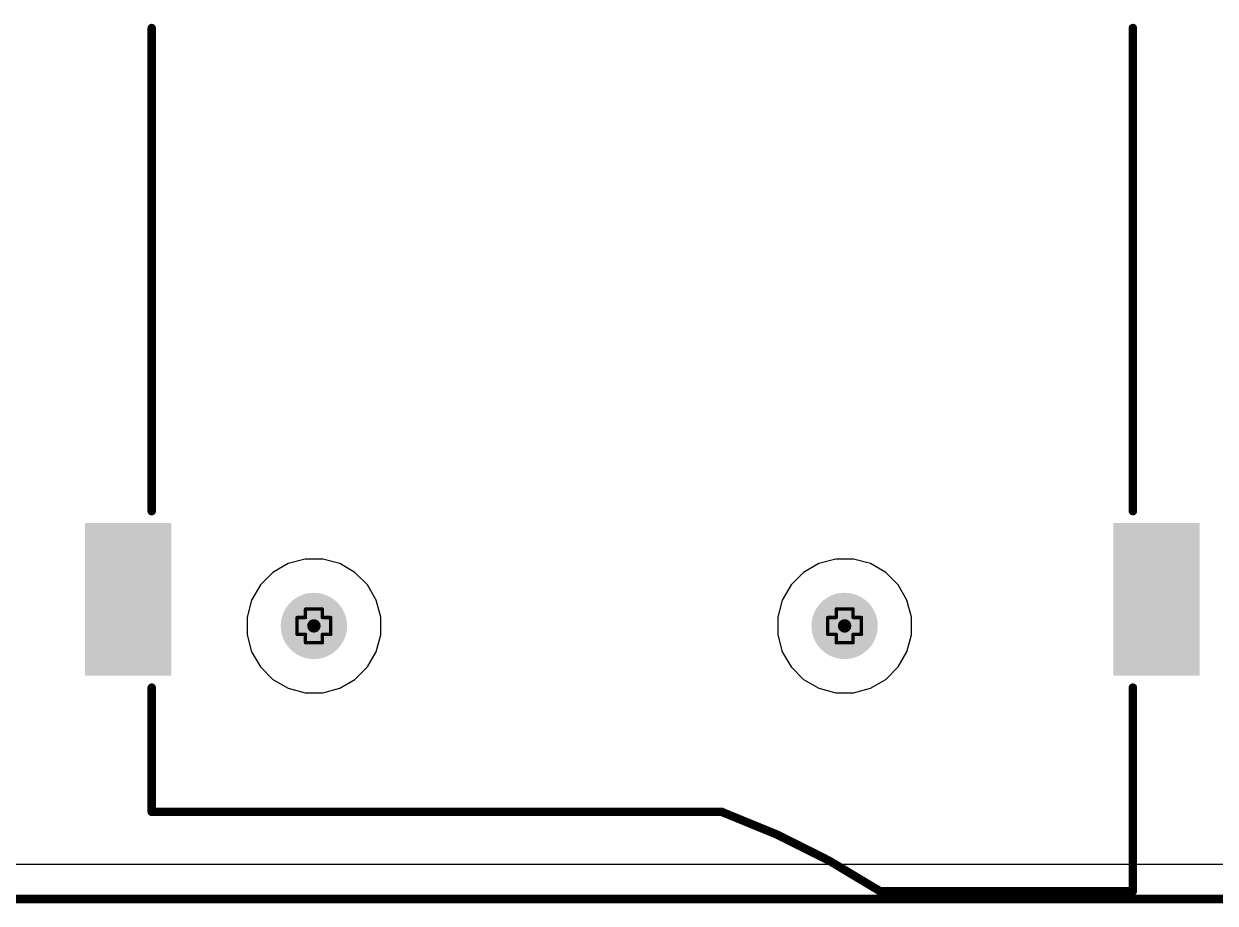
# Model space of a CAD drawing. Header units: inches. Extents: x -36 to 438, y -63 to 73.
# Drawn here: x 29.45 to 47.41, y -0.06 to 13.2 of the extents above; entities that cross this region are included whole.
import ezdxf

# ---------------------------------------------------------------- set-up
doc = ezdxf.new("R2010")
doc.units = ezdxf.units.IN
for name, color, linetype in [('Board Outline', 216, 'Continuous'), ('Bottom Layer', 5, 'Continuous'), ('Bottom Solder', 6, 'Continuous'), ('Drill Drawing', 1, 'Continuous'), ('Ground', 16, 'Continuous'), ('Pad Holes', 156, 'Continuous'), ('Power 3V3', 76, 'Continuous'), ('Top Layer', 1, 'Continuous'), ('Top Overlay', 2, 'Continuous'), ('Top Paste', 8, 'Continuous'), ('Top Solder', 216, 'Continuous')]:
    doc.layers.add(name, color=color, linetype=linetype)

msp = doc.modelspace()

# ---------------------------------------------------------------- hatches: boundary and pattern name
at = {"layer": 'Bottom Solder'}
h = msp.add_hatch(color=6, dxfattribs=at)
edge = h.paths.add_edge_path()
edge.add_arc((33.821, 4.119), 0.102, 0, 360)
h = msp.add_hatch(color=6, dxfattribs=at)
edge = h.paths.add_edge_path()
edge.add_arc((41.821, 4.119), 0.102, 0, 360)
at = {"layer": 'Pad Holes'}
h = msp.add_hatch(color=7, dxfattribs=at)
edge = h.paths.add_edge_path()
edge.add_arc((33.821, 4.119), 0.5, 0, 360)
h = msp.add_hatch(color=7, dxfattribs=at)
edge = h.paths.add_edge_path()
edge.add_arc((41.821, 4.119), 0.5, 0, 360)
at = {"layer": 'Top Layer'}
for points in [[(30.421, 3.419), (30.421, 5.619), (31.621, 5.619), (31.621, 3.419)], [(45.921, 3.419), (45.921, 5.619), (47.121, 5.619), (47.121, 3.419)]]:
    msp.add_hatch(color=1, dxfattribs=at).paths.add_polyline_path(points)
at = {"layer": 'Top Paste'}
for points in [[(30.421, 3.419), (30.421, 5.619), (31.621, 5.619), (31.621, 3.419)], [(45.921, 3.419), (45.921, 5.619), (47.121, 5.619), (47.121, 3.419)]]:
    msp.add_hatch(color=8, dxfattribs=at).paths.add_polyline_path(points)
at = {"layer": 'Top Solder'}
for points in [[(30.37, 3.368), (30.37, 5.67), (31.672, 5.67), (31.672, 3.368)], [(45.87, 3.369), (45.87, 5.67), (47.172, 5.67), (47.172, 3.369)]]:
    msp.add_hatch(color=216, dxfattribs=at).paths.add_polyline_path(points)
h = msp.add_hatch(color=216, dxfattribs=at)
edge = h.paths.add_edge_path()
edge.add_arc((33.821, 4.119), 0.102, 0, 360)
h = msp.add_hatch(color=216, dxfattribs=at)
edge = h.paths.add_edge_path()
edge.add_arc((41.821, 4.119), 0.102, 0, 360)

# ---------------------------------------------------------------- linework, layer by layer
at = {"layer": 'Board Outline', "const_width": 0.127}
msp.add_lwpolyline([(0.471, 0), (53.216, 0)], dxfattribs=at)
at = {"layer": 'Bottom Layer'}
for p, q in [((33.432, 5.059), (33.202, 4.926)), ((33.689, 5.127), (33.432, 5.059)), ((33.954, 5.127), (33.689, 5.127)), ((34.21, 5.059), (33.954, 5.127)), ((34.44, 4.926), (34.21, 5.059)), ((41.432, 5.059), (41.202, 4.926)), ((41.689, 5.127), (41.432, 5.059)), ((41.954, 5.127), (41.689, 5.127)), ((42.21, 5.059), (41.954, 5.127)), ((42.44, 4.926), (42.21, 5.059)), ((33.202, 4.926), (33.015, 4.738)), ((34.628, 4.738), (34.44, 4.926)), ((41.202, 4.926), (41.015, 4.738)), ((42.628, 4.738), (42.44, 4.926)), ((33.015, 4.738), (32.882, 4.508)), ((34.761, 4.508), (34.628, 4.738)), ((41.015, 4.738), (40.882, 4.508)), ((42.761, 4.508), (42.628, 4.738)), ((32.882, 4.508), (32.813, 4.252)), ((34.829, 4.252), (34.761, 4.508)), ((40.882, 4.508), (40.813, 4.252)), ((42.829, 4.252), (42.761, 4.508)), ((32.813, 4.252), (32.813, 3.987)), ((34.829, 3.987), (34.829, 4.252)), ((40.813, 4.252), (40.813, 3.987)), ((42.829, 3.987), (42.829, 4.252)), ((32.813, 3.987), (32.882, 3.73)), ((34.761, 3.73), (34.829, 3.987)), ((40.813, 3.987), (40.882, 3.73)), ((42.761, 3.73), (42.829, 3.987)), ((32.882, 3.73), (33.015, 3.5)), ((34.628, 3.5), (34.761, 3.73)), ((40.882, 3.73), (41.015, 3.5)), ((42.628, 3.5), (42.761, 3.73)), ((33.015, 3.5), (33.202, 3.313)), ((34.44, 3.313), (34.628, 3.5)), ((41.015, 3.5), (41.202, 3.313)), ((42.44, 3.313), (42.628, 3.5)), ((33.202, 3.313), (33.432, 3.18)), ((34.21, 3.18), (34.44, 3.313)), ((41.202, 3.313), (41.432, 3.18)), ((42.21, 3.18), (42.44, 3.313)), ((33.432, 3.18), (33.689, 3.111)), ((33.689, 3.111), (33.954, 3.111)), ((33.954, 3.111), (34.21, 3.18)), ((41.432, 3.18), (41.689, 3.111)), ((41.689, 3.111), (41.954, 3.111)), ((41.954, 3.111), (42.21, 3.18)), ((52.698, 0.518), (28.817, 0.518))]:
    msp.add_line(p, q, dxfattribs=at)
at = {"layer": 'Drill Drawing', "const_width": 0.0508}
for points in [[(33.694, 4.246), (33.694, 4.373)], [(33.694, 4.373), (33.948, 4.373)], [(33.948, 4.246), (33.948, 4.373)], [(41.694, 4.246), (41.694, 4.373)], [(41.694, 4.373), (41.948, 4.373)], [(41.948, 4.246), (41.948, 4.373)], [(33.567, 3.992), (33.567, 4.246)], [(33.567, 4.246), (33.694, 4.246)], [(33.948, 4.246), (34.075, 4.246)], [(34.075, 3.992), (34.075, 4.246)], [(41.567, 3.992), (41.567, 4.246)], [(41.567, 4.246), (41.694, 4.246)], [(41.948, 4.246), (42.075, 4.246)], [(42.075, 3.992), (42.075, 4.246)], [(33.567, 3.992), (33.694, 3.992)], [(33.694, 3.865), (33.694, 3.992)], [(33.948, 3.992), (34.075, 3.992)], [(33.948, 3.865), (33.948, 3.992)], [(41.567, 3.992), (41.694, 3.992)], [(41.694, 3.865), (41.694, 3.992)], [(41.948, 3.992), (42.075, 3.992)], [(41.948, 3.865), (41.948, 3.992)], [(33.694, 3.865), (33.948, 3.865)], [(41.694, 3.865), (41.948, 3.865)]]:
    msp.add_lwpolyline(points, dxfattribs=at)
at = {"layer": 'Drill Drawing', "const_width": 0.0254}
for points in [[(33.682, 4.373, 1), (33.707, 4.373, 1)], [(33.682, 4.373, 1), (33.707, 4.373, 1)], [(33.936, 4.373, 1), (33.961, 4.373, 1)], [(33.936, 4.373, 1), (33.961, 4.373, 1)], [(41.682, 4.373, 1), (41.707, 4.373, 1)], [(41.682, 4.373, 1), (41.707, 4.373, 1)], [(41.936, 4.373, 1), (41.961, 4.373, 1)], [(41.936, 4.373, 1), (41.961, 4.373, 1)], [(33.555, 4.246, 1), (33.58, 4.246, 1)], [(33.555, 4.246, 1), (33.58, 4.246, 1)], [(33.682, 4.246, 1), (33.707, 4.246, 1)], [(33.682, 4.246, 1), (33.707, 4.246, 1)], [(33.936, 4.246, 1), (33.961, 4.246, 1)], [(33.936, 4.246, 1), (33.961, 4.246, 1)], [(34.063, 4.246, 1), (34.088, 4.246, 1)], [(34.063, 4.246, 1), (34.088, 4.246, 1)], [(41.555, 4.246, 1), (41.58, 4.246, 1)], [(41.555, 4.246, 1), (41.58, 4.246, 1)], [(41.682, 4.246, 1), (41.707, 4.246, 1)], [(41.682, 4.246, 1), (41.707, 4.246, 1)], [(41.936, 4.246, 1), (41.961, 4.246, 1)], [(41.936, 4.246, 1), (41.961, 4.246, 1)], [(42.063, 4.246, 1), (42.088, 4.246, 1)], [(42.063, 4.246, 1), (42.088, 4.246, 1)], [(33.555, 3.992, 1), (33.58, 3.992, 1)], [(33.555, 3.992, 1), (33.58, 3.992, 1)], [(33.682, 3.992, 1), (33.707, 3.992, 1)], [(33.682, 3.992, 1), (33.707, 3.992, 1)], [(33.936, 3.992, 1), (33.961, 3.992, 1)], [(33.936, 3.992, 1), (33.961, 3.992, 1)], [(34.063, 3.992, 1), (34.088, 3.992, 1)], [(34.063, 3.992, 1), (34.088, 3.992, 1)], [(41.555, 3.992, 1), (41.58, 3.992, 1)], [(41.555, 3.992, 1), (41.58, 3.992, 1)], [(41.682, 3.992, 1), (41.707, 3.992, 1)], [(41.682, 3.992, 1), (41.707, 3.992, 1)], [(41.936, 3.992, 1), (41.961, 3.992, 1)], [(41.936, 3.992, 1), (41.961, 3.992, 1)], [(42.063, 3.992, 1), (42.088, 3.992, 1)], [(42.063, 3.992, 1), (42.088, 3.992, 1)], [(33.682, 3.865, 1), (33.707, 3.865, 1)], [(33.682, 3.865, 1), (33.707, 3.865, 1)], [(33.936, 3.865, 1), (33.961, 3.865, 1)], [(33.936, 3.865, 1), (33.961, 3.865, 1)], [(41.682, 3.865, 1), (41.707, 3.865, 1)], [(41.682, 3.865, 1), (41.707, 3.865, 1)], [(41.936, 3.865, 1), (41.961, 3.865, 1)], [(41.936, 3.865, 1), (41.961, 3.865, 1)]]:
    msp.add_lwpolyline(points, format="xyb", close=True, dxfattribs=at)
at = {"layer": 'Ground'}
for p, q in [((33.432, 5.059), (33.202, 4.926)), ((33.689, 5.127), (33.432, 5.059)), ((33.954, 5.127), (33.689, 5.127)), ((34.21, 5.059), (33.954, 5.127)), ((34.44, 4.926), (34.21, 5.059)), ((41.432, 5.059), (41.202, 4.926)), ((41.689, 5.127), (41.432, 5.059)), ((41.954, 5.127), (41.689, 5.127)), ((42.21, 5.059), (41.954, 5.127)), ((42.44, 4.926), (42.21, 5.059)), ((33.202, 4.926), (33.015, 4.738)), ((34.628, 4.738), (34.44, 4.926)), ((41.202, 4.926), (41.015, 4.738)), ((42.628, 4.738), (42.44, 4.926)), ((33.015, 4.738), (32.882, 4.508)), ((34.761, 4.508), (34.628, 4.738)), ((41.015, 4.738), (40.882, 4.508)), ((42.761, 4.508), (42.628, 4.738)), ((32.882, 4.508), (32.813, 4.252)), ((34.829, 4.252), (34.761, 4.508)), ((40.882, 4.508), (40.813, 4.252)), ((42.829, 4.252), (42.761, 4.508)), ((32.813, 4.252), (32.813, 3.987)), ((34.829, 3.987), (34.829, 4.252)), ((40.813, 4.252), (40.813, 3.987)), ((42.829, 3.987), (42.829, 4.252)), ((32.813, 3.987), (32.882, 3.73)), ((34.761, 3.73), (34.829, 3.987)), ((40.813, 3.987), (40.882, 3.73)), ((42.761, 3.73), (42.829, 3.987)), ((32.882, 3.73), (33.015, 3.5)), ((34.628, 3.5), (34.761, 3.73)), ((40.882, 3.73), (41.015, 3.5)), ((42.628, 3.5), (42.761, 3.73)), ((33.015, 3.5), (33.202, 3.313)), ((34.44, 3.313), (34.628, 3.5)), ((41.015, 3.5), (41.202, 3.313)), ((42.44, 3.313), (42.628, 3.5)), ((33.202, 3.313), (33.432, 3.18)), ((34.21, 3.18), (34.44, 3.313)), ((41.202, 3.313), (41.432, 3.18)), ((42.21, 3.18), (42.44, 3.313)), ((33.432, 3.18), (33.689, 3.111)), ((33.689, 3.111), (33.954, 3.111)), ((33.954, 3.111), (34.21, 3.18)), ((41.432, 3.18), (41.689, 3.111)), ((41.689, 3.111), (41.954, 3.111)), ((41.954, 3.111), (42.21, 3.18)), ((52.698, 0.518), (28.817, 0.518))]:
    msp.add_line(p, q, dxfattribs=at)
at = {"layer": 'Power 3V3'}
for p, q in [((33.432, 5.059), (33.202, 4.926)), ((33.689, 5.127), (33.432, 5.059)), ((33.954, 5.127), (33.689, 5.127)), ((34.21, 5.059), (33.954, 5.127)), ((34.44, 4.926), (34.21, 5.059)), ((41.432, 5.059), (41.202, 4.926)), ((41.689, 5.127), (41.432, 5.059)), ((41.954, 5.127), (41.689, 5.127)), ((42.21, 5.059), (41.954, 5.127)), ((42.44, 4.926), (42.21, 5.059)), ((33.202, 4.926), (33.015, 4.738)), ((34.628, 4.738), (34.44, 4.926)), ((41.202, 4.926), (41.015, 4.738)), ((42.628, 4.738), (42.44, 4.926)), ((33.015, 4.738), (32.882, 4.508)), ((34.761, 4.508), (34.628, 4.738)), ((41.015, 4.738), (40.882, 4.508)), ((42.761, 4.508), (42.628, 4.738)), ((32.882, 4.508), (32.813, 4.252)), ((34.829, 4.252), (34.761, 4.508)), ((40.882, 4.508), (40.813, 4.252)), ((42.829, 4.252), (42.761, 4.508)), ((32.813, 4.252), (32.813, 3.987)), ((34.829, 3.987), (34.829, 4.252)), ((40.813, 4.252), (40.813, 3.987)), ((42.829, 3.987), (42.829, 4.252)), ((32.813, 3.987), (32.882, 3.73)), ((34.761, 3.73), (34.829, 3.987)), ((40.813, 3.987), (40.882, 3.73)), ((42.761, 3.73), (42.829, 3.987)), ((32.882, 3.73), (33.015, 3.5)), ((34.628, 3.5), (34.761, 3.73)), ((40.882, 3.73), (41.015, 3.5)), ((42.628, 3.5), (42.761, 3.73)), ((33.015, 3.5), (33.202, 3.313)), ((34.44, 3.313), (34.628, 3.5)), ((41.015, 3.5), (41.202, 3.313)), ((42.44, 3.313), (42.628, 3.5)), ((33.202, 3.313), (33.432, 3.18)), ((34.21, 3.18), (34.44, 3.313)), ((41.202, 3.313), (41.432, 3.18)), ((42.21, 3.18), (42.44, 3.313)), ((33.432, 3.18), (33.689, 3.111)), ((33.689, 3.111), (33.954, 3.111)), ((33.954, 3.111), (34.21, 3.18)), ((41.432, 3.18), (41.689, 3.111)), ((41.689, 3.111), (41.954, 3.111)), ((41.954, 3.111), (42.21, 3.18)), ((52.698, 0.518), (26.075, 0.518))]:
    msp.add_line(p, q, dxfattribs=at)
at = {"layer": 'Top Layer'}
for p, q in [((33.432, 5.059), (33.202, 4.926)), ((33.689, 5.127), (33.432, 5.059)), ((33.954, 5.127), (33.689, 5.127)), ((34.21, 5.059), (33.954, 5.127)), ((34.44, 4.926), (34.21, 5.059)), ((41.432, 5.059), (41.202, 4.926)), ((41.689, 5.127), (41.432, 5.059)), ((41.954, 5.127), (41.689, 5.127)), ((42.21, 5.059), (41.954, 5.127)), ((42.44, 4.926), (42.21, 5.059)), ((33.202, 4.926), (33.015, 4.738)), ((34.628, 4.738), (34.44, 4.926)), ((41.202, 4.926), (41.015, 4.738)), ((42.628, 4.738), (42.44, 4.926)), ((33.015, 4.738), (32.882, 4.508)), ((34.761, 4.508), (34.628, 4.738)), ((41.015, 4.738), (40.882, 4.508)), ((42.761, 4.508), (42.628, 4.738)), ((32.882, 4.508), (32.813, 4.252)), ((34.829, 4.252), (34.761, 4.508)), ((40.882, 4.508), (40.813, 4.252)), ((42.829, 4.252), (42.761, 4.508)), ((32.813, 4.252), (32.813, 3.987)), ((34.829, 3.987), (34.829, 4.252)), ((40.813, 4.252), (40.813, 3.987)), ((42.829, 3.987), (42.829, 4.252)), ((32.813, 3.987), (32.882, 3.73)), ((34.761, 3.73), (34.829, 3.987)), ((40.813, 3.987), (40.882, 3.73)), ((42.761, 3.73), (42.829, 3.987)), ((32.882, 3.73), (33.015, 3.5)), ((34.628, 3.5), (34.761, 3.73)), ((40.882, 3.73), (41.015, 3.5)), ((42.628, 3.5), (42.761, 3.73)), ((33.015, 3.5), (33.202, 3.313)), ((34.44, 3.313), (34.628, 3.5)), ((41.015, 3.5), (41.202, 3.313)), ((42.44, 3.313), (42.628, 3.5)), ((33.202, 3.313), (33.432, 3.18)), ((34.21, 3.18), (34.44, 3.313)), ((41.202, 3.313), (41.432, 3.18)), ((42.21, 3.18), (42.44, 3.313)), ((33.432, 3.18), (33.689, 3.111)), ((33.689, 3.111), (33.954, 3.111)), ((33.954, 3.111), (34.21, 3.18)), ((41.432, 3.18), (41.689, 3.111)), ((41.689, 3.111), (41.954, 3.111)), ((41.954, 3.111), (42.21, 3.18)), ((52.698, 0.518), (28.817, 0.518))]:
    msp.add_line(p, q, dxfattribs=at)
at = {"layer": 'Top Overlay', "const_width": 0.127}
for points in [[(31.376, 5.85), (31.376, 13.138)], [(46.166, 5.85), (46.166, 13.138)], [(31.376, 1.314), (31.376, 3.188)], [(46.166, 0.118), (46.166, 3.188)], [(31.411, 1.314), (39.974, 1.314)], [(42.349, 0.118), (46.166, 0.118)]]:
    msp.add_lwpolyline(points, dxfattribs=at)
at = {"layer": 'Top Overlay', "const_width": 0.0635}
for points in [[(31.344, 13.138, 1), (31.408, 13.138, 1)], [(46.134, 13.138, 1), (46.198, 13.138, 1)], [(31.344, 5.85, 1), (31.408, 5.85, 1)], [(46.134, 5.85, 1), (46.198, 5.85, 1)], [(31.344, 3.188, 1), (31.408, 3.188, 1)], [(46.134, 3.188, 1), (46.198, 3.188, 1)], [(31.344, 1.314, 1), (31.408, 1.314, 1)], [(31.379, 1.314, 1), (31.443, 1.314, 1)], [(39.942, 1.314, 1), (40.006, 1.314, 1)], [(39.942, 1.311, 1), (40.006, 1.311, 1)], [(42.317, 0.121, 1), (42.381, 0.121, 1)], [(42.317, 0.118, 1), (42.381, 0.118, 1)], [(46.134, 0.118, 1), (46.198, 0.118, 1)], [(46.134, 0.118, 1), (46.198, 0.118, 1)]]:
    msp.add_lwpolyline(points, format="xyb", close=True, dxfattribs=at)
at = {"layer": 'Top Overlay', "const_width": 0.127}
msp.add_lwpolyline([(39.974, 1.311, -0.056867), (42.349, 0.121)], format="xyb", dxfattribs=at)

doc.saveas('drawing.dxf')
